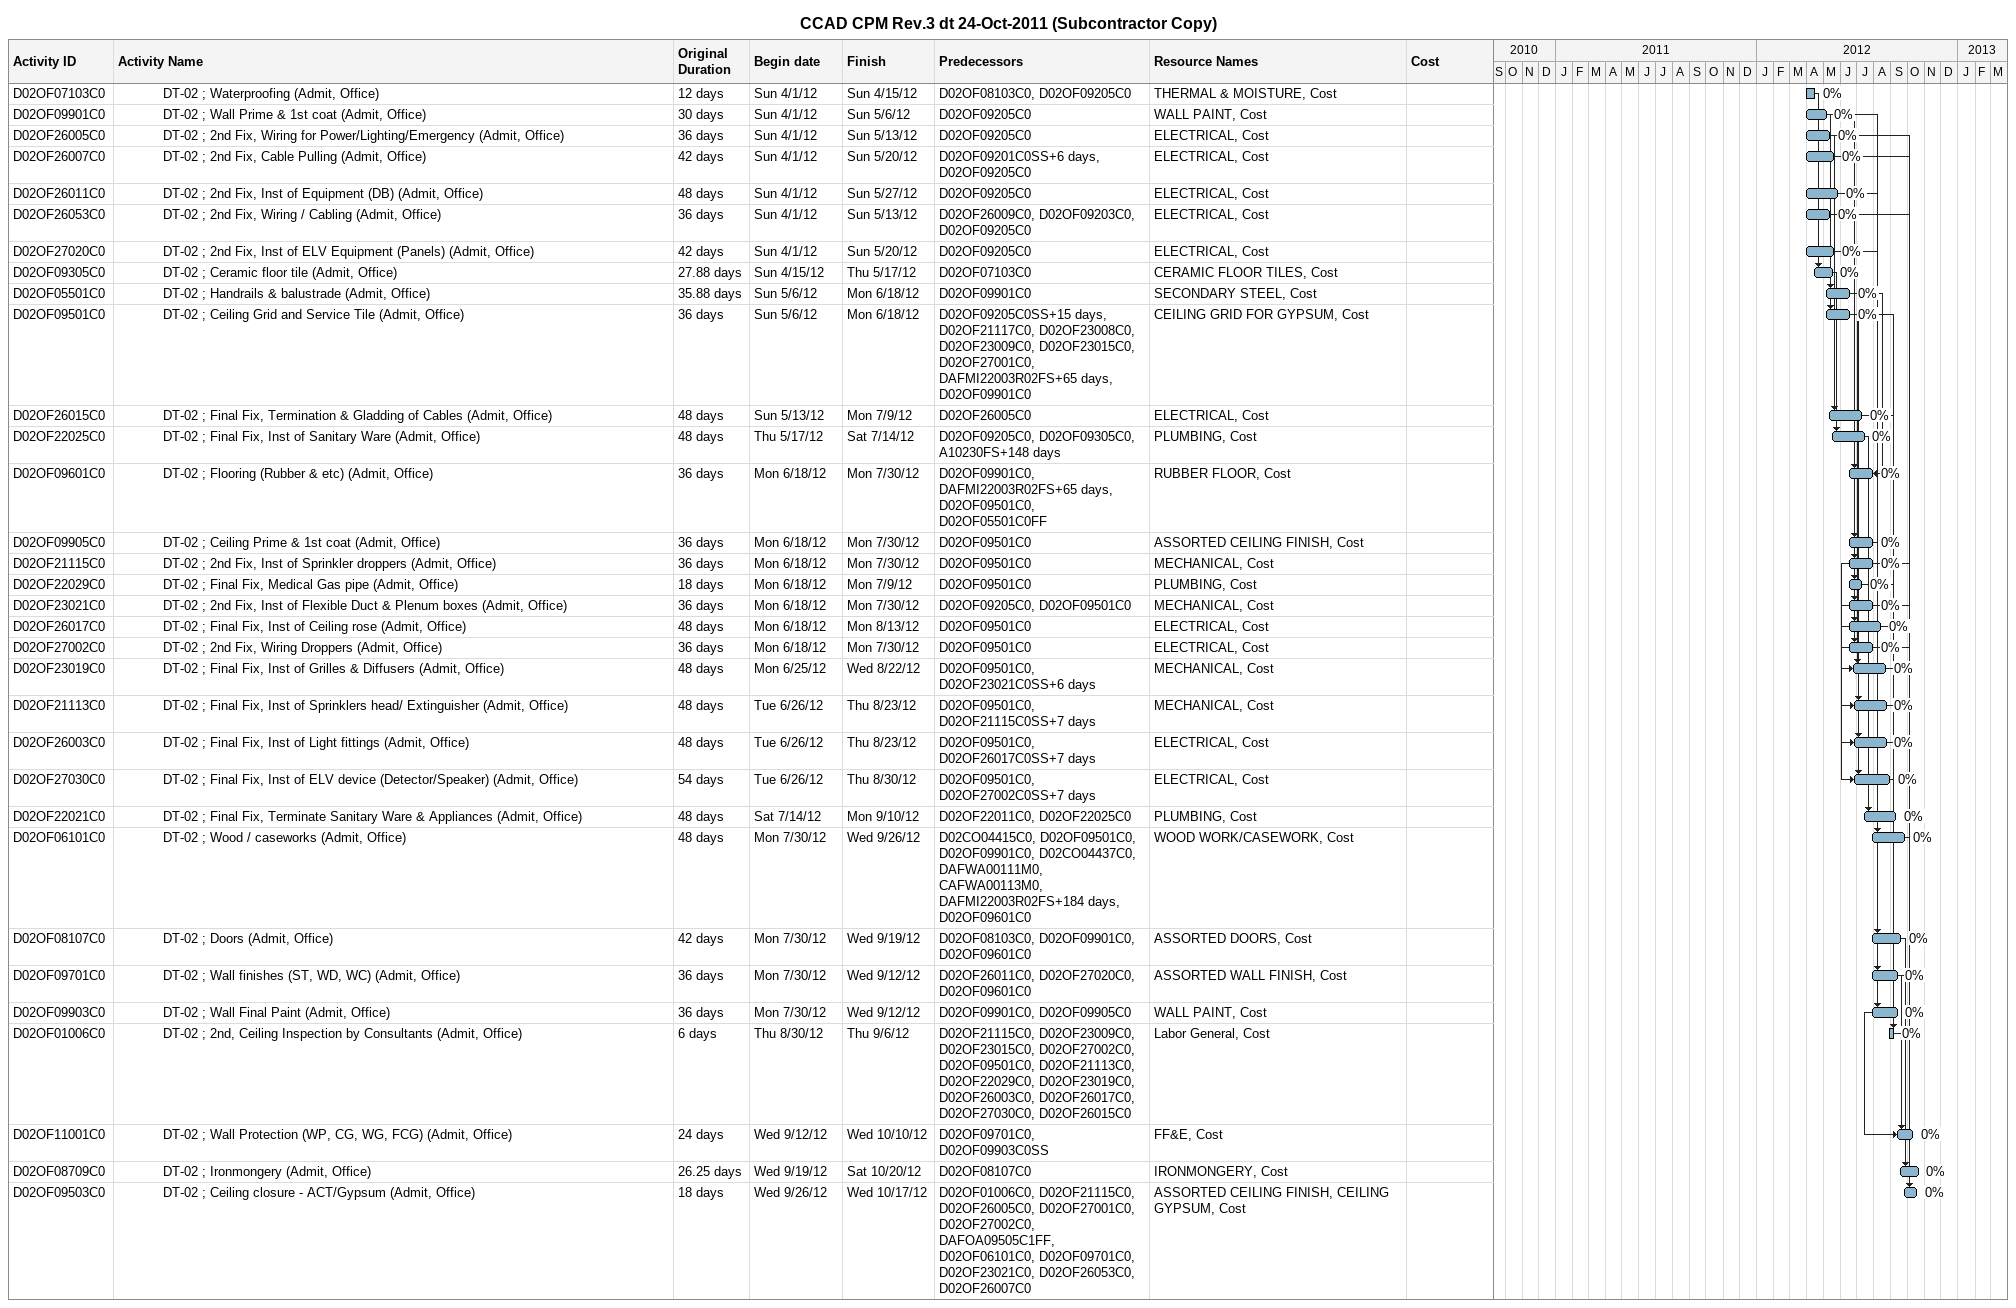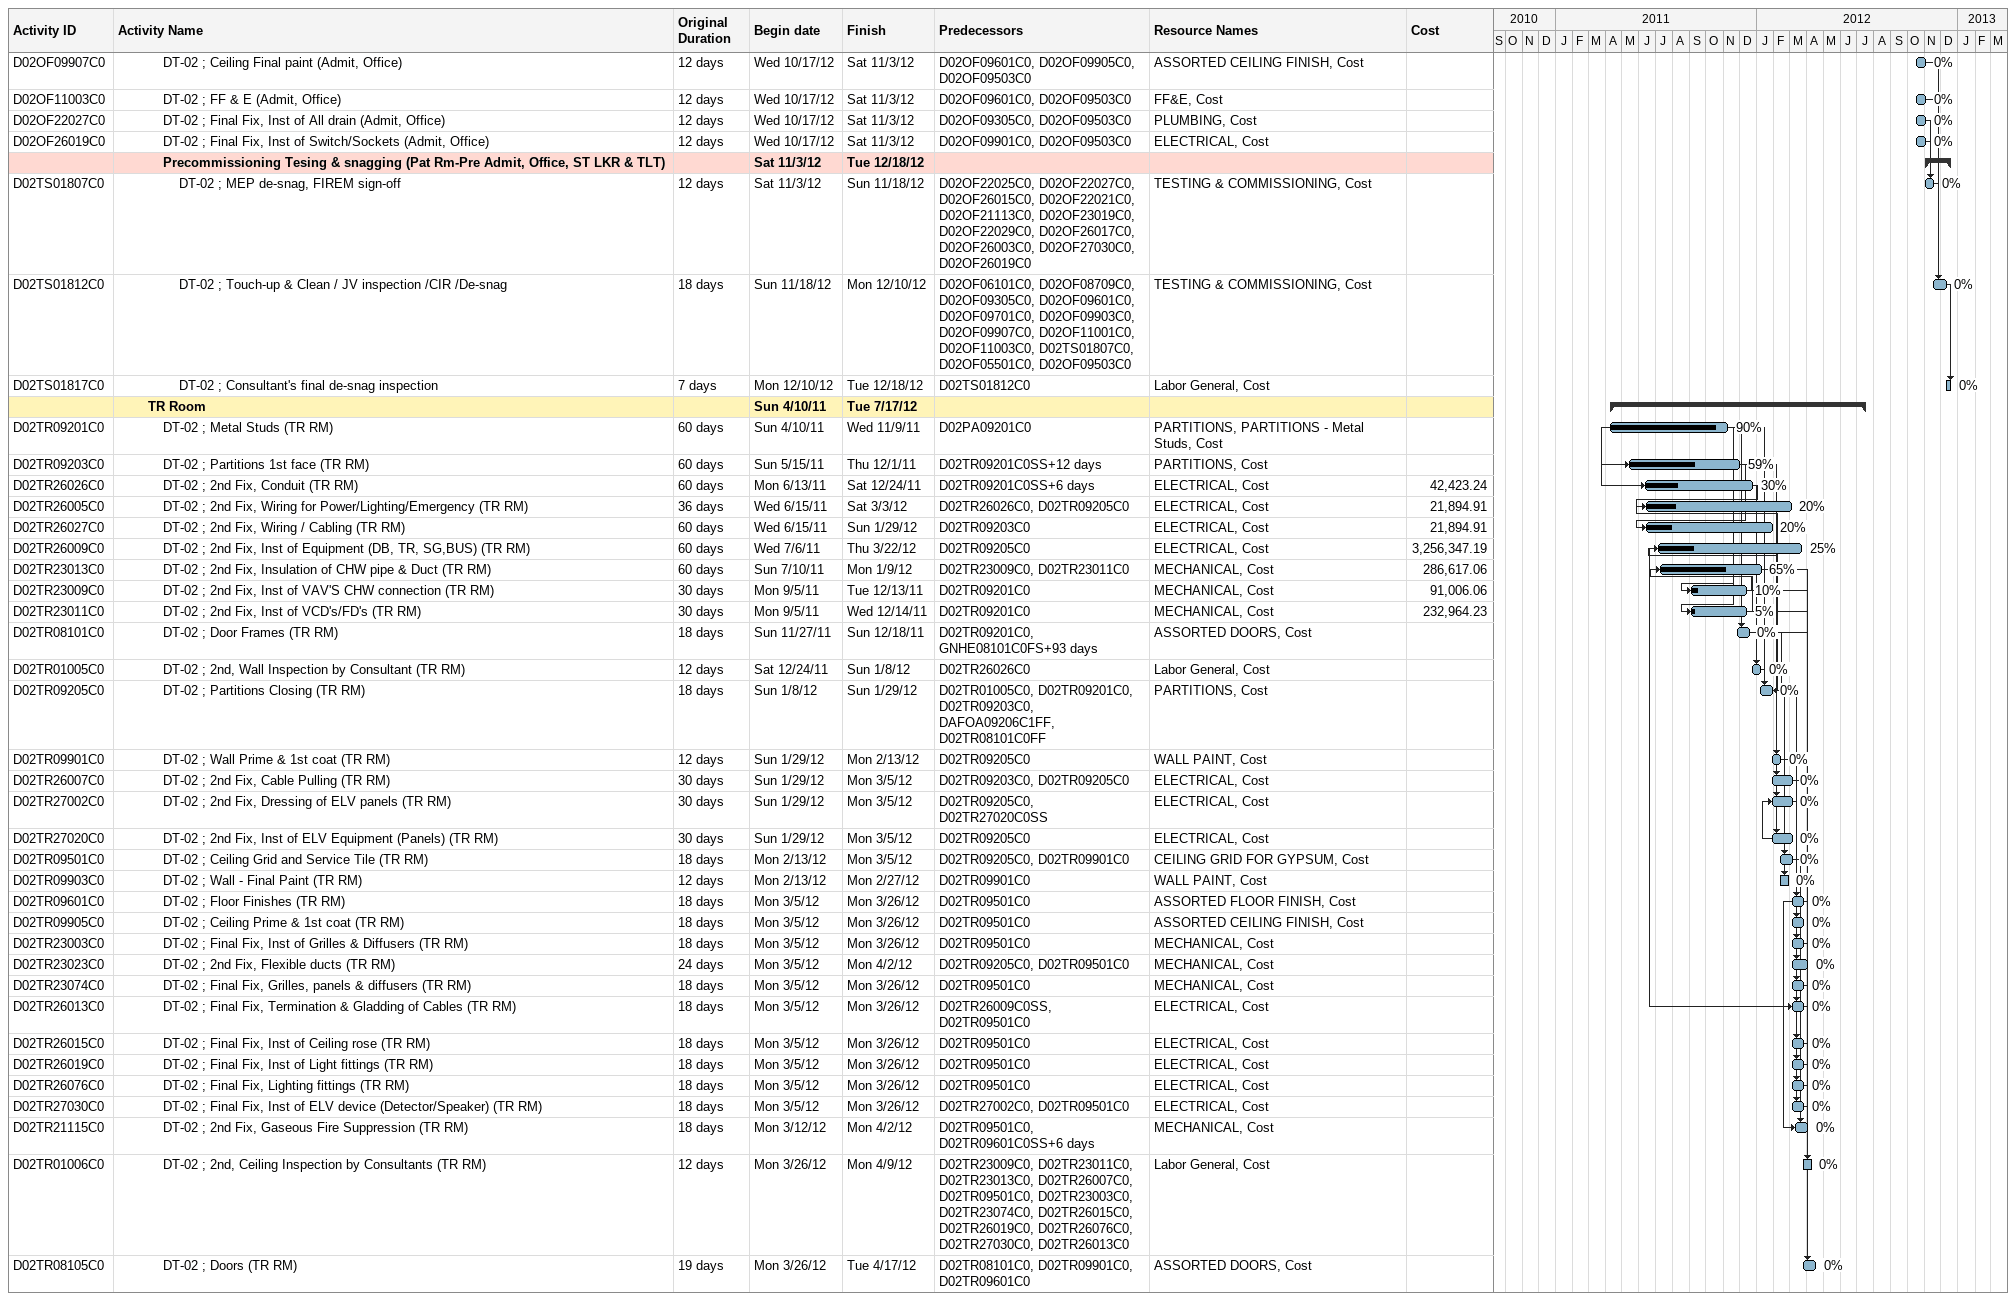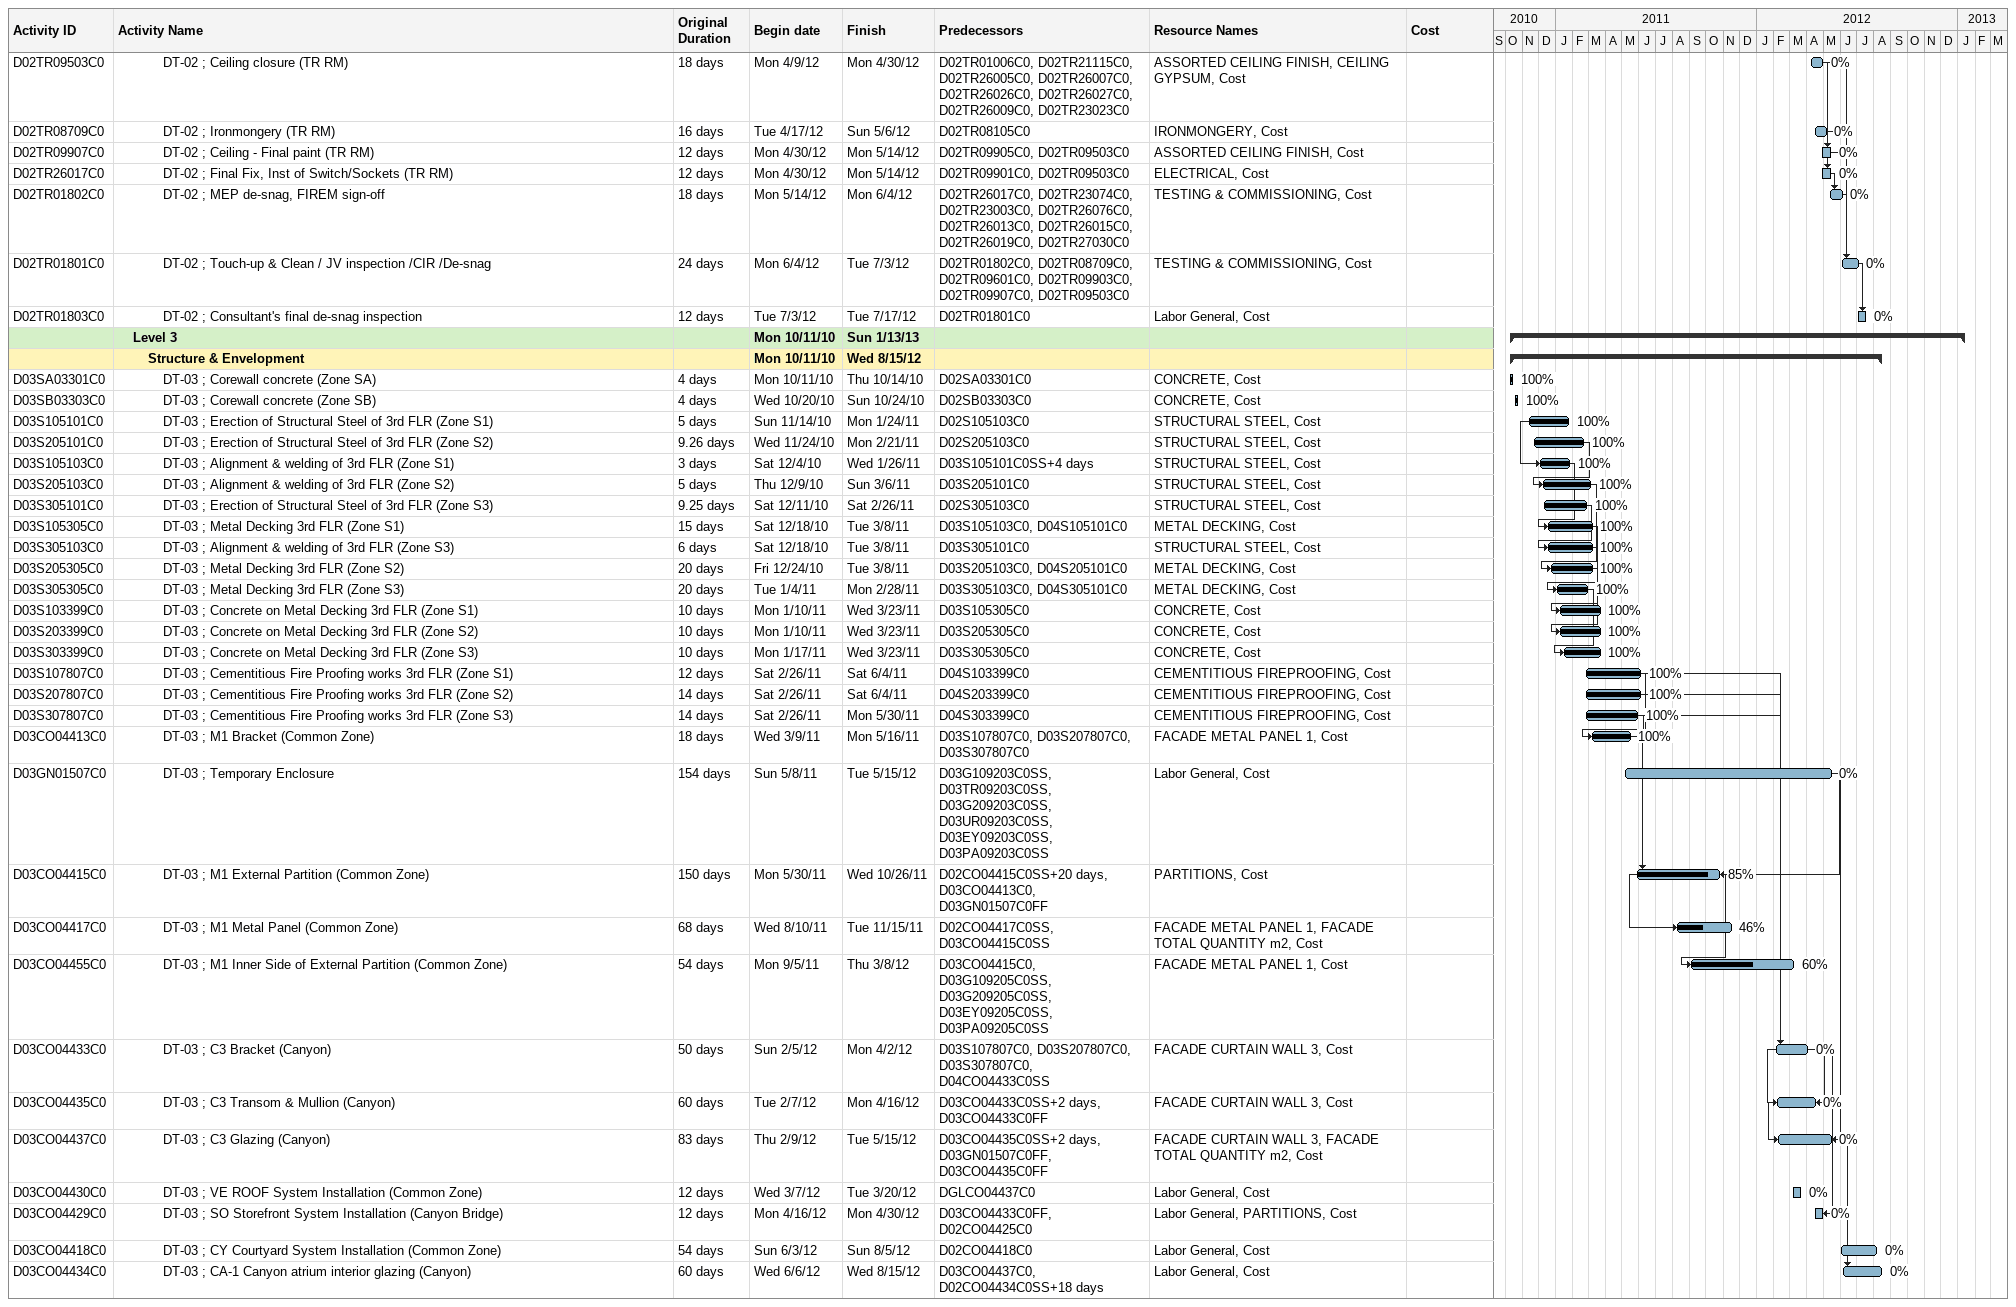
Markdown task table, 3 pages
CCAD CPM Rev.3 dt 24-Oct-2011 (Subcontractor Copy)

| ID | Level | Task | Original duration | Start | Finish | Predecessors | Resources | % complete | Cost |
|---|---|---|---|---|---|---|---|---|---|
| D02OF07103C0 | 4 | DT-02 ; Waterproofing (Admit, Office) | 12d | 2012-04-01 | 2012-04-15 | D02OF08103C0, D02OF09205C0 | THERMAL & MOISTURE, Cost | 0 |  |
| D02OF09901C0 | 4 | DT-02 ; Wall Prime & 1st coat (Admit, Office) | 30d | 2012-04-01 | 2012-05-06 | D02OF09205C0 | WALL PAINT, Cost | 0 |  |
| D02OF26005C0 | 4 | DT-02 ; 2nd Fix, Wiring for Power/Lighting/Emergency (Admit, Office) | 36d | 2012-04-01 | 2012-05-13 | D02OF09205C0 | ELECTRICAL, Cost | 0 |  |
| D02OF26007C0 | 4 | DT-02 ; 2nd Fix, Cable Pulling (Admit, Office) | 42d | 2012-04-01 | 2012-05-20 | D02OF09201C0SS+6d, D02OF09205C0 | ELECTRICAL, Cost | 0 |  |
| D02OF26011C0 | 4 | DT-02 ; 2nd Fix, Inst of Equipment (DB) (Admit, Office) | 48d | 2012-04-01 | 2012-05-27 | D02OF09205C0 | ELECTRICAL, Cost | 0 |  |
| D02OF26053C0 | 4 | DT-02 ; 2nd Fix, Wiring / Cabling (Admit, Office) | 36d | 2012-04-01 | 2012-05-13 | D02OF26009C0, D02OF09203C0, D02OF09205C0 | ELECTRICAL, Cost | 0 |  |
| D02OF27020C0 | 4 | DT-02 ; 2nd Fix, Inst of ELV Equipment (Panels) (Admit, Office) | 42d | 2012-04-01 | 2012-05-20 | D02OF09205C0 | ELECTRICAL, Cost | 0 |  |
| D02OF09305C0 | 4 | DT-02 ; Ceramic floor tile (Admit, Office) | 27.88d | 2012-04-15 | 2012-05-17 | D02OF07103C0 | CERAMIC FLOOR TILES, Cost | 0 |  |
| D02OF05501C0 | 4 | DT-02 ; Handrails & balustrade (Admit, Office) | 35.88d | 2012-05-06 | 2012-06-18 | D02OF09901C0 | SECONDARY STEEL, Cost | 0 |  |
| D02OF09501C0 | 4 | DT-02 ; Ceiling Grid and Service Tile (Admit, Office) | 36d | 2012-05-06 | 2012-06-18 | D02OF09205C0SS+15d, D02OF21117C0, D02OF23008C0, D02OF23009C0, D02OF23015C0, D02OF27001C0, DAFMI22003R02FS+65d, D02OF09901C0 | CEILING GRID FOR GYPSUM, Cost | 0 |  |
| D02OF26015C0 | 4 | DT-02 ; Final Fix, Termination & Gladding of Cables (Admit, Office) | 48d | 2012-05-13 | 2012-07-09 | D02OF26005C0 | ELECTRICAL, Cost | 0 |  |
| D02OF22025C0 | 4 | DT-02 ; Final Fix, Inst of Sanitary Ware (Admit, Office) | 48d | 2012-05-17 | 2012-07-14 | D02OF09205C0, D02OF09305C0, A10230FS+148d | PLUMBING, Cost | 0 |  |
| D02OF09601C0 | 4 | DT-02 ; Flooring (Rubber & etc) (Admit, Office) | 36d | 2012-06-18 | 2012-07-30 | D02OF09901C0, DAFMI22003R02FS+65d, D02OF09501C0, D02OF05501C0FF | RUBBER FLOOR, Cost | 0 |  |
| D02OF09905C0 | 4 | DT-02 ; Ceiling Prime & 1st coat (Admit, Office) | 36d | 2012-06-18 | 2012-07-30 | D02OF09501C0 | ASSORTED CEILING FINISH, Cost | 0 |  |
| D02OF21115C0 | 4 | DT-02 ; 2nd Fix, Inst of Sprinkler droppers (Admit, Office) | 36d | 2012-06-18 | 2012-07-30 | D02OF09501C0 | MECHANICAL, Cost | 0 |  |
| D02OF22029C0 | 4 | DT-02 ; Final Fix, Medical Gas pipe (Admit, Office) | 18d | 2012-06-18 | 2012-07-09 | D02OF09501C0 | PLUMBING, Cost | 0 |  |
| D02OF23021C0 | 4 | DT-02 ; 2nd Fix, Inst of Flexible Duct & Plenum boxes (Admit, Office) | 36d | 2012-06-18 | 2012-07-30 | D02OF09205C0, D02OF09501C0 | MECHANICAL, Cost | 0 |  |
| D02OF26017C0 | 4 | DT-02 ; Final Fix, Inst of Ceiling rose (Admit, Office) | 48d | 2012-06-18 | 2012-08-13 | D02OF09501C0 | ELECTRICAL, Cost | 0 |  |
| D02OF27002C0 | 4 | DT-02 ; 2nd Fix, Wiring Droppers (Admit, Office) | 36d | 2012-06-18 | 2012-07-30 | D02OF09501C0 | ELECTRICAL, Cost | 0 |  |
| D02OF23019C0 | 4 | DT-02 ; Final Fix, Inst of Grilles & Diffusers (Admit, Office) | 48d | 2012-06-25 | 2012-08-22 | D02OF09501C0, D02OF23021C0SS+6d | MECHANICAL, Cost | 0 |  |
| D02OF21113C0 | 4 | DT-02 ; Final Fix, Inst of Sprinklers head/ Extinguisher (Admit, Office) | 48d | 2012-06-26 | 2012-08-23 | D02OF09501C0, D02OF21115C0SS+7d | MECHANICAL, Cost | 0 |  |
| D02OF26003C0 | 4 | DT-02 ; Final Fix, Inst of Light fittings (Admit, Office) | 48d | 2012-06-26 | 2012-08-23 | D02OF09501C0, D02OF26017C0SS+7d | ELECTRICAL, Cost | 0 |  |
| D02OF27030C0 | 4 | DT-02 ; Final Fix, Inst of ELV device (Detector/Speaker) (Admit, Office) | 54d | 2012-06-26 | 2012-08-30 | D02OF09501C0, D02OF27002C0SS+7d | ELECTRICAL, Cost | 0 |  |
| D02OF22021C0 | 4 | DT-02 ; Final Fix, Terminate Sanitary Ware & Appliances (Admit, Office) | 48d | 2012-07-14 | 2012-09-10 | D02OF22011C0, D02OF22025C0 | PLUMBING, Cost | 0 |  |
| D02OF06101C0 | 4 | DT-02 ; Wood / caseworks (Admit, Office) | 48d | 2012-07-30 | 2012-09-26 | D02CO04415C0, D02OF09501C0, D02OF09901C0, D02CO04437C0, DAFWA00111M0, CAFWA00113M0, DAFMI22003R02FS+184d, D02OF09601C0 | WOOD WORK/CASEWORK, Cost | 0 |  |
| D02OF08107C0 | 4 | DT-02 ; Doors (Admit, Office) | 42d | 2012-07-30 | 2012-09-19 | D02OF08103C0, D02OF09901C0, D02OF09601C0 | ASSORTED DOORS, Cost | 0 |  |
| D02OF09701C0 | 4 | DT-02 ; Wall finishes (ST, WD, WC) (Admit, Office) | 36d | 2012-07-30 | 2012-09-12 | D02OF26011C0, D02OF27020C0, D02OF09601C0 | ASSORTED WALL FINISH, Cost | 0 |  |
| D02OF09903C0 | 4 | DT-02 ; Wall Final Paint (Admit, Office) | 36d | 2012-07-30 | 2012-09-12 | D02OF09901C0, D02OF09905C0 | WALL PAINT, Cost | 0 |  |
| D02OF01006C0 | 4 | DT-02 ; 2nd, Ceiling Inspection by Consultants (Admit, Office) | 6d | 2012-08-30 | 2012-09-06 | D02OF21115C0, D02OF23009C0, D02OF23015C0, D02OF27002C0, D02OF09501C0, D02OF21113C0, D02OF22029C0, D02OF23019C0, D02OF26003C0, D02OF26017C0, D02OF27030C0, D02OF26015C0 | Labor General, Cost | 0 |  |
| D02OF11001C0 | 4 | DT-02 ; Wall Protection (WP, CG, WG, FCG) (Admit, Office) | 24d | 2012-09-12 | 2012-10-10 | D02OF09701C0, D02OF09903C0SS | FF&E, Cost | 0 |  |
| D02OF08709C0 | 4 | DT-02 ; Ironmongery (Admit, Office) | 26.25d | 2012-09-19 | 2012-10-20 | D02OF08107C0 | IRONMONGERY, Cost | 0 |  |
| D02OF09503C0 | 4 | DT-02 ; Ceiling closure - ACT/Gypsum (Admit, Office) | 18d | 2012-09-26 | 2012-10-17 | D02OF01006C0, D02OF21115C0, D02OF26005C0, D02OF27001C0, D02OF27002C0, DAFOA09505C1FF, D02OF06101C0, D02OF09701C0, D02OF23021C0, D02OF26053C0, D02OF26007C0 | ASSORTED CEILING FINISH, CEILING GYPSUM, Cost | 0 |  |
| D02OF09907C0 | 4 | DT-02 ; Ceiling Final paint (Admit, Office) | 12d | 2012-10-17 | 2012-11-03 | D02OF09601C0, D02OF09905C0, D02OF09503C0 | ASSORTED CEILING FINISH, Cost | 0 |  |
| D02OF11003C0 | 4 | DT-02 ; FF & E (Admit, Office) | 12d | 2012-10-17 | 2012-11-03 | D02OF09601C0, D02OF09503C0 | FF&E, Cost | 0 |  |
| D02OF22027C0 | 4 | DT-02 ; Final Fix, Inst of All drain (Admit, Office) | 12d | 2012-10-17 | 2012-11-03 | D02OF09305C0, D02OF09503C0 | PLUMBING, Cost | 0 |  |
| D02OF26019C0 | 4 | DT-02 ; Final Fix, Inst of Switch/Sockets (Admit, Office) | 12d | 2012-10-17 | 2012-11-03 | D02OF09901C0, D02OF09503C0 | ELECTRICAL, Cost | 0 |  |
|  | 4 | **Precommissioning Tesing & snagging (Pat Rm-Pre Admit, Office, ST LKR & TLT)** |  | 2012-11-03 | 2012-12-18 |  |  |  |  |
| D02TS01807C0 | 5 | DT-02 ; MEP de-snag, FIREM sign-off | 12d | 2012-11-03 | 2012-11-18 | D02OF22025C0, D02OF22027C0, D02OF26015C0, D02OF22021C0, D02OF21113C0, D02OF23019C0, D02OF22029C0, D02OF26017C0, D02OF26003C0, D02OF27030C0, D02OF26019C0 | TESTING & COMMISSIONING, Cost | 0 |  |
| D02TS01812C0 | 5 | DT-02 ; Touch-up & Clean / JV inspection /CIR /De-snag | 18d | 2012-11-18 | 2012-12-10 | D02OF06101C0, D02OF08709C0, D02OF09305C0, D02OF09601C0, D02OF09701C0, D02OF09903C0, D02OF09907C0, D02OF11001C0, D02OF11003C0, D02TS01807C0, D02OF05501C0, D02OF09503C0 | TESTING & COMMISSIONING, Cost | 0 |  |
| D02TS01817C0 | 5 | DT-02 ; Consultant's final de-snag inspection | 7d | 2012-12-10 | 2012-12-18 | D02TS01812C0 | Labor General, Cost | 0 |  |
|  | 3 | **TR Room** |  | 2011-04-10 | 2012-07-17 |  |  |  |  |
| D02TR09201C0 | 4 | DT-02 ; Metal Studs (TR RM) | 60d | 2011-04-10 | 2011-11-09 | D02PA09201C0 | PARTITIONS, PARTITIONS - Metal Studs, Cost | 90 |  |
| D02TR09203C0 | 4 | DT-02 ; Partitions 1st face (TR RM) | 60d | 2011-05-15 | 2011-12-01 | D02TR09201C0SS+12d | PARTITIONS, Cost | 59 |  |
| D02TR26026C0 | 4 | DT-02 ; 2nd Fix, Conduit (TR RM) | 60d | 2011-06-13 | 2011-12-24 | D02TR09201C0SS+6d | ELECTRICAL, Cost | 30 | 42423.24 |
| D02TR26005C0 | 4 | DT-02 ; 2nd Fix, Wiring for Power/Lighting/Emergency (TR RM) | 36d | 2011-06-15 | 2012-03-03 | D02TR26026C0, D02TR09205C0 | ELECTRICAL, Cost | 20 | 21894.91 |
| D02TR26027C0 | 4 | DT-02 ; 2nd Fix, Wiring / Cabling (TR RM) | 60d | 2011-06-15 | 2012-01-29 | D02TR09203C0 | ELECTRICAL, Cost | 20 | 21894.91 |
| D02TR26009C0 | 4 | DT-02 ; 2nd Fix, Inst of Equipment (DB, TR, SG,BUS) (TR RM) | 60d | 2011-07-06 | 2012-03-22 | D02TR09205C0 | ELECTRICAL, Cost | 25 | 3256347.19 |
| D02TR23013C0 | 4 | DT-02 ; 2nd Fix, Insulation of CHW pipe & Duct (TR RM) | 60d | 2011-07-10 | 2012-01-09 | D02TR23009C0, D02TR23011C0 | MECHANICAL, Cost | 65 | 286617.06 |
| D02TR23009C0 | 4 | DT-02 ; 2nd Fix, Inst of VAV'S CHW connection (TR RM) | 30d | 2011-09-05 | 2011-12-13 | D02TR09201C0 | MECHANICAL, Cost | 10 | 91006.06 |
| D02TR23011C0 | 4 | DT-02 ; 2nd Fix, Inst of VCD's/FD's (TR RM) | 30d | 2011-09-05 | 2011-12-14 | D02TR09201C0 | MECHANICAL, Cost | 5 | 232964.23 |
| D02TR08101C0 | 4 | DT-02 ; Door Frames (TR RM) | 18d | 2011-11-27 | 2011-12-18 | D02TR09201C0, GNHE08101C0FS+93d | ASSORTED DOORS, Cost | 0 |  |
| D02TR01005C0 | 4 | DT-02 ; 2nd, Wall Inspection by Consultant (TR RM) | 12d | 2011-12-24 | 2012-01-08 | D02TR26026C0 | Labor General, Cost | 0 |  |
| D02TR09205C0 | 4 | DT-02 ; Partitions Closing (TR RM) | 18d | 2012-01-08 | 2012-01-29 | D02TR01005C0, D02TR09201C0, D02TR09203C0, DAFOA09206C1FF, D02TR08101C0FF | PARTITIONS, Cost | 0 |  |
| D02TR09901C0 | 4 | DT-02 ; Wall Prime & 1st coat (TR RM) | 12d | 2012-01-29 | 2012-02-13 | D02TR09205C0 | WALL PAINT, Cost | 0 |  |
| D02TR26007C0 | 4 | DT-02 ; 2nd Fix, Cable Pulling (TR RM) | 30d | 2012-01-29 | 2012-03-05 | D02TR09203C0, D02TR09205C0 | ELECTRICAL, Cost | 0 |  |
| D02TR27002C0 | 4 | DT-02 ; 2nd Fix, Dressing of ELV panels (TR RM) | 30d | 2012-01-29 | 2012-03-05 | D02TR09205C0, D02TR27020C0SS | ELECTRICAL, Cost | 0 |  |
| D02TR27020C0 | 4 | DT-02 ; 2nd Fix, Inst of ELV Equipment (Panels) (TR RM) | 30d | 2012-01-29 | 2012-03-05 | D02TR09205C0 | ELECTRICAL, Cost | 0 |  |
| D02TR09501C0 | 4 | DT-02 ; Ceiling Grid and Service Tile (TR RM) | 18d | 2012-02-13 | 2012-03-05 | D02TR09205C0, D02TR09901C0 | CEILING GRID FOR GYPSUM, Cost | 0 |  |
| D02TR09903C0 | 4 | DT-02 ; Wall - Final Paint (TR RM) | 12d | 2012-02-13 | 2012-02-27 | D02TR09901C0 | WALL PAINT, Cost | 0 |  |
| D02TR09601C0 | 4 | DT-02 ; Floor Finishes (TR RM) | 18d | 2012-03-05 | 2012-03-26 | D02TR09501C0 | ASSORTED FLOOR FINISH, Cost | 0 |  |
| D02TR09905C0 | 4 | DT-02 ; Ceiling Prime & 1st coat (TR RM) | 18d | 2012-03-05 | 2012-03-26 | D02TR09501C0 | ASSORTED CEILING FINISH, Cost | 0 |  |
| D02TR23003C0 | 4 | DT-02 ; Final Fix, Inst of Grilles & Diffusers (TR RM) | 18d | 2012-03-05 | 2012-03-26 | D02TR09501C0 | MECHANICAL, Cost | 0 |  |
| D02TR23023C0 | 4 | DT-02 ; 2nd Fix, Flexible ducts (TR RM) | 24d | 2012-03-05 | 2012-04-02 | D02TR09205C0, D02TR09501C0 | MECHANICAL, Cost | 0 |  |
| D02TR23074C0 | 4 | DT-02 ; Final Fix, Grilles, panels & diffusers (TR RM) | 18d | 2012-03-05 | 2012-03-26 | D02TR09501C0 | MECHANICAL, Cost | 0 |  |
| D02TR26013C0 | 4 | DT-02 ; Final Fix, Termination & Gladding of Cables (TR RM) | 18d | 2012-03-05 | 2012-03-26 | D02TR26009C0SS, D02TR09501C0 | ELECTRICAL, Cost | 0 |  |
| D02TR26015C0 | 4 | DT-02 ; Final Fix, Inst of Ceiling rose (TR RM) | 18d | 2012-03-05 | 2012-03-26 | D02TR09501C0 | ELECTRICAL, Cost | 0 |  |
| D02TR26019C0 | 4 | DT-02 ; Final Fix, Inst of Light fittings (TR RM) | 18d | 2012-03-05 | 2012-03-26 | D02TR09501C0 | ELECTRICAL, Cost | 0 |  |
| D02TR26076C0 | 4 | DT-02 ; Final Fix, Lighting fittings (TR RM) | 18d | 2012-03-05 | 2012-03-26 | D02TR09501C0 | ELECTRICAL, Cost | 0 |  |
| D02TR27030C0 | 4 | DT-02 ; Final Fix, Inst of ELV device (Detector/Speaker) (TR RM) | 18d | 2012-03-05 | 2012-03-26 | D02TR27002C0, D02TR09501C0 | ELECTRICAL, Cost | 0 |  |
| D02TR21115C0 | 4 | DT-02 ; 2nd Fix, Gaseous Fire Suppression (TR RM) | 18d | 2012-03-12 | 2012-04-02 | D02TR09501C0, D02TR09601C0SS+6d | MECHANICAL, Cost | 0 |  |
| D02TR01006C0 | 4 | DT-02 ; 2nd, Ceiling Inspection by Consultants (TR RM) | 12d | 2012-03-26 | 2012-04-09 | D02TR23009C0, D02TR23011C0, D02TR23013C0, D02TR26007C0, D02TR09501C0, D02TR23003C0, D02TR23074C0, D02TR26015C0, D02TR26019C0, D02TR26076C0, D02TR27030C0, D02TR26013C0 | Labor General, Cost | 0 |  |
| D02TR08105C0 | 4 | DT-02 ; Doors (TR RM) | 19d | 2012-03-26 | 2012-04-17 | D02TR08101C0, D02TR09901C0, D02TR09601C0 | ASSORTED DOORS, Cost | 0 |  |
| D02TR09503C0 | 4 | DT-02 ; Ceiling closure (TR RM) | 18d | 2012-04-09 | 2012-04-30 | D02TR01006C0, D02TR21115C0, D02TR26005C0, D02TR26007C0, D02TR26026C0, D02TR26027C0, D02TR26009C0, D02TR23023C0 | ASSORTED CEILING FINISH, CEILING GYPSUM, Cost | 0 |  |
| D02TR08709C0 | 4 | DT-02 ; Ironmongery (TR RM) | 16d | 2012-04-17 | 2012-05-06 | D02TR08105C0 | IRONMONGERY, Cost | 0 |  |
| D02TR09907C0 | 4 | DT-02 ; Ceiling - Final paint (TR RM) | 12d | 2012-04-30 | 2012-05-14 | D02TR09905C0, D02TR09503C0 | ASSORTED CEILING FINISH, Cost | 0 |  |
| D02TR26017C0 | 4 | DT-02 ; Final Fix, Inst of Switch/Sockets (TR RM) | 12d | 2012-04-30 | 2012-05-14 | D02TR09901C0, D02TR09503C0 | ELECTRICAL, Cost | 0 |  |
| D02TR01802C0 | 4 | DT-02 ; MEP de-snag, FIREM sign-off | 18d | 2012-05-14 | 2012-06-04 | D02TR26017C0, D02TR23074C0, D02TR23003C0, D02TR26076C0, D02TR26013C0, D02TR26015C0, D02TR26019C0, D02TR27030C0 | TESTING & COMMISSIONING, Cost | 0 |  |
| D02TR01801C0 | 4 | DT-02 ; Touch-up & Clean / JV inspection /CIR /De-snag | 24d | 2012-06-04 | 2012-07-03 | D02TR01802C0, D02TR08709C0, D02TR09601C0, D02TR09903C0, D02TR09907C0, D02TR09503C0 | TESTING & COMMISSIONING, Cost | 0 |  |
| D02TR01803C0 | 4 | DT-02 ; Consultant's final de-snag inspection | 12d | 2012-07-03 | 2012-07-17 | D02TR01801C0 | Labor General, Cost | 0 |  |
|  | 2 | **Level 3** |  | 2010-10-11 | 2013-01-13 |  |  |  |  |
|  | 3 | **Structure & Envelopment** |  | 2010-10-11 | 2012-08-15 |  |  |  |  |
| D03SA03301C0 | 4 | DT-03 ; Corewall concrete (Zone SA) | 4d | 2010-10-11 | 2010-10-14 | D02SA03301C0 | CONCRETE, Cost | 100 |  |
| D03SB03303C0 | 4 | DT-03 ; Corewall concrete (Zone SB) | 4d | 2010-10-20 | 2010-10-24 | D02SB03303C0 | CONCRETE, Cost | 100 |  |
| D03S105101C0 | 4 | DT-03 ; Erection of Structural Steel of 3rd FLR (Zone S1) | 5d | 2010-11-14 | 2011-01-24 | D02S105103C0 | STRUCTURAL STEEL, Cost | 100 |  |
| D03S205101C0 | 4 | DT-03 ; Erection of Structural Steel of 3rd FLR (Zone S2) | 9.26d | 2010-11-24 | 2011-02-21 | D02S205103C0 | STRUCTURAL STEEL, Cost | 100 |  |
| D03S105103C0 | 4 | DT-03 ; Alignment & welding of 3rd FLR (Zone S1) | 3d | 2010-12-04 | 2011-01-26 | D03S105101C0SS+4d | STRUCTURAL STEEL, Cost | 100 |  |
| D03S205103C0 | 4 | DT-03 ; Alignment & welding of 3rd FLR (Zone S2) | 5d | 2010-12-09 | 2011-03-06 | D03S205101C0 | STRUCTURAL STEEL, Cost | 100 |  |
| D03S305101C0 | 4 | DT-03 ; Erection of Structural Steel of 3rd FLR (Zone S3) | 9.25d | 2010-12-11 | 2011-02-26 | D02S305103C0 | STRUCTURAL STEEL, Cost | 100 |  |
| D03S105305C0 | 4 | DT-03 ; Metal Decking 3rd FLR (Zone S1) | 15d | 2010-12-18 | 2011-03-08 | D03S105103C0, D04S105101C0 | METAL DECKING, Cost | 100 |  |
| D03S305103C0 | 4 | DT-03 ; Alignment & welding of 3rd FLR (Zone S3) | 6d | 2010-12-18 | 2011-03-08 | D03S305101C0 | STRUCTURAL STEEL, Cost | 100 |  |
| D03S205305C0 | 4 | DT-03 ; Metal Decking 3rd FLR (Zone S2) | 20d | 2010-12-24 | 2011-03-08 | D03S205103C0, D04S205101C0 | METAL DECKING, Cost | 100 |  |
| D03S305305C0 | 4 | DT-03 ; Metal Decking 3rd FLR (Zone S3) | 20d | 2011-01-04 | 2011-02-28 | D03S305103C0, D04S305101C0 | METAL DECKING, Cost | 100 |  |
| D03S103399C0 | 4 | DT-03 ; Concrete on Metal Decking 3rd FLR (Zone S1) | 10d | 2011-01-10 | 2011-03-23 | D03S105305C0 | CONCRETE, Cost | 100 |  |
| D03S203399C0 | 4 | DT-03 ; Concrete on Metal Decking 3rd FLR (Zone S2) | 10d | 2011-01-10 | 2011-03-23 | D03S205305C0 | CONCRETE, Cost | 100 |  |
| D03S303399C0 | 4 | DT-03 ; Concrete on Metal Decking 3rd FLR (Zone S3) | 10d | 2011-01-17 | 2011-03-23 | D03S305305C0 | CONCRETE, Cost | 100 |  |
| D03S107807C0 | 4 | DT-03 ; Cementitious Fire Proofing works 3rd FLR (Zone S1) | 12d | 2011-02-26 | 2011-06-04 | D04S103399C0 | CEMENTITIOUS FIREPROOFING, Cost | 100 |  |
| D03S207807C0 | 4 | DT-03 ; Cementitious Fire Proofing works 3rd FLR (Zone S2) | 14d | 2011-02-26 | 2011-06-04 | D04S203399C0 | CEMENTITIOUS FIREPROOFING, Cost | 100 |  |
| D03S307807C0 | 4 | DT-03 ; Cementitious Fire Proofing works 3rd FLR (Zone S3) | 14d | 2011-02-26 | 2011-05-30 | D04S303399C0 | CEMENTITIOUS FIREPROOFING, Cost | 100 |  |
| D03CO04413C0 | 4 | DT-03 ; M1 Bracket (Common Zone) | 18d | 2011-03-09 | 2011-05-16 | D03S107807C0, D03S207807C0, D03S307807C0 | FACADE METAL PANEL 1, Cost | 100 |  |
| D03GN01507C0 | 4 | DT-03 ; Temporary Enclosure | 154d | 2011-05-08 | 2012-05-15 | D03G109203C0SS, D03TR09203C0SS, D03G209203C0SS, D03UR09203C0SS, D03EY09203C0SS, D03PA09203C0SS | Labor General, Cost | 0 |  |
| D03CO04415C0 | 4 | DT-03 ; M1 External Partition (Common Zone) | 150d | 2011-05-30 | 2011-10-26 | D02CO04415C0SS+20d, D03CO04413C0, D03GN01507C0FF | PARTITIONS, Cost | 85 |  |
| D03CO04417C0 | 4 | DT-03 ; M1 Metal Panel (Common Zone) | 68d | 2011-08-10 | 2011-11-15 | D02CO04417C0SS, D03CO04415C0SS | FACADE METAL PANEL 1, FACADE TOTAL QUANTITY m2, Cost | 46 |  |
| D03CO04455C0 | 4 | DT-03 ; M1 Inner Side of External Partition (Common Zone) | 54d | 2011-09-05 | 2012-03-08 | D03CO04415C0, D03G109205C0SS, D03G209205C0SS, D03EY09205C0SS, D03PA09205C0SS | FACADE METAL PANEL 1, Cost | 60 |  |
| D03CO04433C0 | 4 | DT-03 ; C3 Bracket (Canyon) | 50d | 2012-02-05 | 2012-04-02 | D03S107807C0, D03S207807C0, D03S307807C0, D04CO04433C0SS | FACADE CURTAIN WALL 3, Cost | 0 |  |
| D03CO04435C0 | 4 | DT-03 ; C3 Transom & Mullion (Canyon) | 60d | 2012-02-07 | 2012-04-16 | D03CO04433C0SS+2d, D03CO04433C0FF | FACADE CURTAIN WALL 3, Cost | 0 |  |
| D03CO04437C0 | 4 | DT-03 ; C3 Glazing (Canyon) | 83d | 2012-02-09 | 2012-05-15 | D03CO04435C0SS+2d, D03GN01507C0FF, D03CO04435C0FF | FACADE CURTAIN WALL 3, FACADE TOTAL QUANTITY m2, Cost | 0 |  |
| D03CO04430C0 | 4 | DT-03 ; VE ROOF System Installation (Common Zone) | 12d | 2012-03-07 | 2012-03-20 | DGLCO04437C0 | Labor General, Cost | 0 |  |
| D03CO04429C0 | 4 | DT-03 ; SO Storefront System Installation (Canyon Bridge) | 12d | 2012-04-16 | 2012-04-30 | D03CO04433C0FF, D02CO04425C0 | Labor General, PARTITIONS, Cost | 0 |  |
| D03CO04418C0 | 4 | DT-03 ; CY Courtyard System Installation (Common Zone) | 54d | 2012-06-03 | 2012-08-05 | D02CO04418C0 | Labor General, Cost | 0 |  |
| D03CO04434C0 | 4 | DT-03 ; CA-1 Canyon atrium interior glazing (Canyon) | 60d | 2012-06-06 | 2012-08-15 | D03CO04437C0, D02CO04434C0SS+18d | Labor General, Cost | 0 |  |
